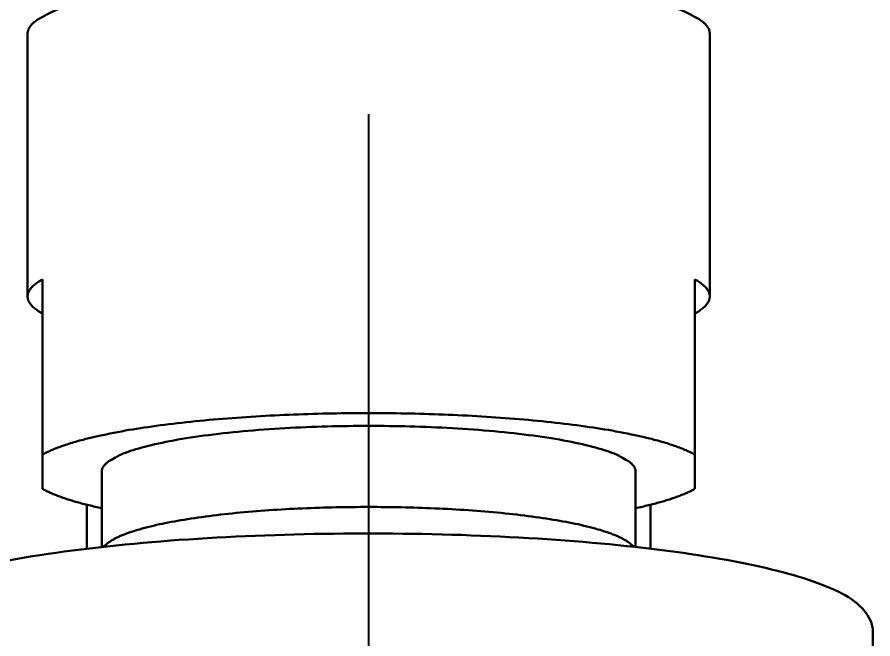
# Model space of a CAD drawing. Header units: millimetres. Extents: x 577 to 7172, y 252 to 2707.
# Drawn here: x 1029.76 to 1058.61, y 1687.49 to 1708.46 of the extents above; entities that cross this region are included whole.
import ezdxf

# ---------------------------------------------------------------- set-up
doc = ezdxf.new("R2010")
doc.units = ezdxf.units.MM
doc.header["$MEASUREMENT"] = 0
doc.linetypes.add('CENTER', pattern=[50.8, 31.75, -6.35, 6.35, -6.35])
doc.layers.add('외형선(ISO)', color=7, linetype='Continuous', lineweight=30)
doc.layers.add('치수(ISO)', color=7, linetype='Continuous', lineweight=25)
doc.layers.add('중심선(ISO)', color=1, linetype='CENTER', lineweight=25, true_color=0xff0000)
doc.styles.add('굴림', font='')
doc.styles.get('굴림').set_extended_font_data('援대┝')
doc.dimstyles.new('기본값 (ISO)', dxfattribs={"dimscale": 10, "dimtxt": 3, "dimasz": 2.5, "dimexe": 3.175, "dimexo": 0, "dimgap": 0.762, "dimtad": 1, "dimtoh": 1, "dimdec": 0, "dimzin": 1, "dimdsep": 46, "dimtxsty": '굴림', "dimcen": 0.5, "dimazin": 0, "dimtfac": 1, "dimtdec": 4, "dimtix": 1, "dimtmove": 1, "dimatfit": 3, "dimfxl": 1, "dimtolj": 1, "dimtzin": 1, "dimarcsym": 0})

# ---------------------------------------------------------------- blocks, each defined once
blk = doc.blocks.new('*D26')
at = {"layer": 'Defpoints', "color": 0}
for p in [(733.392, 1788.114), (1041.614, 1788.114), (944.614, 503.674)]:
    blk.add_point(p, dxfattribs=at)
at = {"layer": '치수(ISO)', "color": 0, "lineweight": -2}
for p, q in [((1041.614, 1788.114), (701.642, 1788.114)), ((733.392, 528.674), (733.392, 1763.114)), ((944.614, 503.674), (701.642, 503.674))]:
    blk.add_line(p, q, dxfattribs=at)
at = {"layer": '치수(ISO)', "color": 0}
for points in [[(737.558, 1763.114), (729.225, 1763.114), (733.392, 1788.114)], [(729.225, 528.674), (737.558, 528.674), (733.392, 503.674)]]:
    blk.add_solid(points, dxfattribs=at)
at = {"layer": '치수(ISO)', "color": 0, "insert": (710.772, 1145.894), "char_height": 30, "attachment_point": 5, "rotation": 90, "style": '굴림'}
blk.add_mtext('\\A1;1284', dxfattribs=at)

msp = doc.modelspace()

# ---------------------------------------------------------------- linework, layer by layer
at = {"layer": '외형선(ISO)'}
for p, q in [((1030.114, 1699.038), (1030.114, 1707.904)), ((1053.114, 1699.038), (1053.114, 1707.904)), ((1030.614, 1699.614), (1030.614, 1693.704)), ((1052.614, 1693.704), (1052.614, 1699.614)), ((1030.614, 1693.704), (1030.614, 1692.551)), ((1052.614, 1692.551), (1052.614, 1693.704)), ((1032.614, 1690.589), (1032.614, 1693.127)), ((1050.614, 1690.589), (1050.614, 1693.127)), ((1032.114, 1690.531), (1032.114, 1692.014)), ((1051.114, 1690.531), (1051.114, 1692.014)), ((1058.614, 1684.975), (1058.614, 1687.709))]:
    msp.add_line(p, q, dxfattribs=at)
for start, end in [(128.9627, 129.7351), (50.2649, 51.0373)]:
    msp.add_arc((1041.614, 1679.828), 14, start, end, dxfattribs=at)
for points, weights, knots in [([(1053.114, 1707.904), (1053.114, 1709.881), (1041.614, 1709.881), (1030.114, 1709.881), (1030.114, 1707.904)], [1, 0.707106781187, 1, 0.707106781187, 1], [0, 0, 0, 1.570796, 1.570796, 3.141593, 3.141593, 3.141593]), ([(1030.614, 1699.614), (1030.114, 1699.333), (1030.114, 1699.038), (1030.114, 1698.743), (1030.614, 1698.462)], [0.906782181241, 0.941843684019, 1, 0.941843684021, 0.906782181243], [5.971291, 5.971291, 5.971291, 6.2831853, 6.2831853, 6.5950796, 6.5950796, 6.5950796]), ([(1052.614, 1698.462), (1053.114, 1698.743), (1053.114, 1699.038), (1053.114, 1699.333), (1052.614, 1699.614)], [0.906782181243, 0.941843684021, 1, 0.941843684019, 0.906782181242], [5.971291, 5.971291, 5.971291, 6.2831853, 6.2831853, 6.5950796, 6.5950796, 6.5950796]), ([(1052.614, 1693.704), (1050.13, 1695.104), (1041.614, 1695.104), (1033.098, 1695.104), (1030.614, 1693.704)], [0.906782181242, 0.765263097167, 1, 0.765263097167, 0.906782181242], [0.311894, 0.311894, 0.311894, 1.570796, 1.570796, 2.829698, 2.829698, 2.829698]), ([(1050.614, 1693.127), (1050.614, 1694.674), (1041.614, 1694.674), (1032.614, 1694.674), (1032.614, 1693.127)], [1, 0.707106781187, 1, 0.707106781186, 1], [0, 0, 0, 1.570796, 1.570796, 3.141593, 3.141593, 3.141593]), ([(1050.418, 1690.714), (1048.903, 1691.939), (1041.614, 1691.939), (1034.326, 1691.939), (1032.811, 1690.714)], [0.928458178048, 0.748817760786, 1, 0.748817760786, 0.928458178048], [3.36529, 3.36529, 3.36529, 4.712389, 4.712389, 6.059488, 6.059488, 6.059488])]:
    msp.add_rational_spline(points, weights, degree=2, knots=knots, dxfattribs=at)
for points, weights in [([(1030.614, 1692.551), (1031.252, 1692.191), (1032.614, 1691.897)], [0.906782181242, 0.865657109481, 0.85630566073]), ([(1050.614, 1691.897), (1051.976, 1692.191), (1052.614, 1692.551)], [0.85630566073, 0.865657109481, 0.906782181242])]:
    msp.add_rational_spline(points, weights, degree=2, dxfattribs=at)
msp.add_open_spline([(1024.614, 1687.709), (1024.614, 1688.025), (1024.771, 1688.309), (1025.241, 1688.792), (1025.595, 1689.002), (1026.826, 1689.543), (1027.928, 1689.845), (1030.546, 1690.343), (1032.063, 1690.547), (1035.282, 1690.847), (1037.015, 1690.95), (1040.521, 1691.055), (1042.338, 1691.058), (1045.839, 1690.967), (1047.568, 1690.872), (1050.726, 1690.596), (1052.197, 1690.411), (1054.714, 1689.972), (1055.786, 1689.713), (1057.445, 1689.131), (1058.044, 1688.83), (1058.522, 1688.175), (1058.614, 1687.949), (1058.614, 1687.71)], degree=3, knots=[0, 0, 0, 0, 0.282648, 0.282648, 0.630238, 0.630238, 1.231258, 1.231258, 1.791767, 1.791767, 2.32795, 2.32795, 2.859222, 2.859222, 3.390065, 3.390065, 3.921374, 3.921374, 4.458227, 4.458227, 5.010281, 5.010281, 5.223487, 5.223487, 5.223487, 5.223487], dxfattribs=at)
msp.add_open_spline([(1058.614, 1687.709), (1058.614, 1687.709), (1058.614, 1687.71), (1058.614, 1687.71)], degree=3, dxfattribs=at)
at = {"layer": '중심선(ISO)'}
msp.add_line((1041.614, 1165.438), (1041.614, 1744.597), dxfattribs=at)

# ---------------------------------------------------------------- dimensions: what is measured, and where the dimension line sits
at = {"layer": '치수(ISO)'}
dim = msp.add_linear_dim(base=(733.392, 1788.114), p1=(944.614, 503.674), p2=(1041.614, 1788.114), angle=90, dimstyle='기본값 (ISO)', dxfattribs=at)
dim.commit()
dim.dimension.update_dxf_attribs({"geometry": '*D26', "text_midpoint": (710.772, 1145.894)})

doc.saveas('drawing.dxf')
